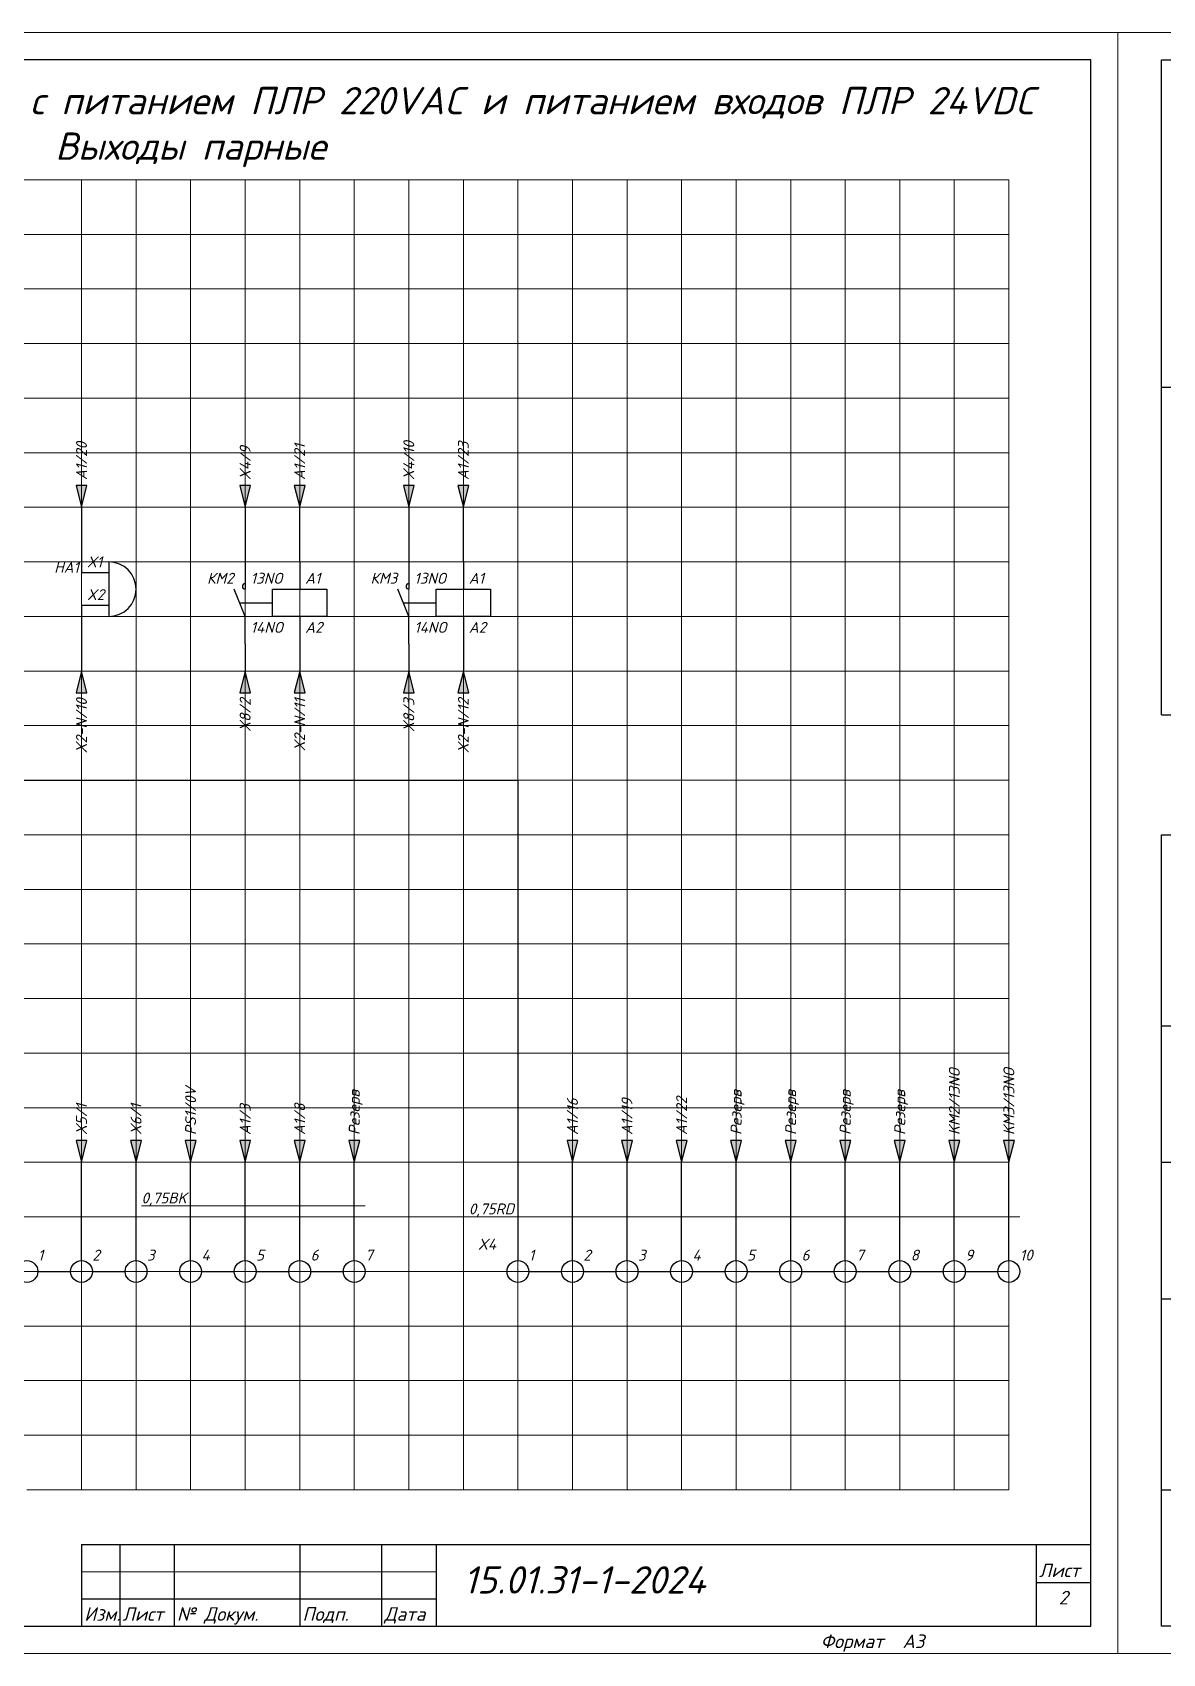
# Model space of a CAD drawing. Header units: millimetres. Extents: x 0 to 53000, y -591 to 24400.
# Drawn here: x 11581 to 11788.2, y 300 to 597 of the extents above; entities that cross this region are included whole.
import ezdxf
from ezdxf.enums import TextEntityAlignment as Align

# ---------------------------------------------------------------- set-up
doc = ezdxf.new("R2010")
doc.units = ezdxf.units.MM
for name, color, linetype, lineweight in [('4', 4, 'Continuous', 15), ('Основная', 7, 'Continuous', 30), ('Тонкая для кабелей', 7, 'Continuous', 15)]:
    doc.layers.add(name, color=color, linetype=linetype, lineweight=lineweight)
doc.layers.add('Привязки', color=2, linetype='Continuous', lineweight=0, plot=False, transparency=0.8)
doc.layers.add('рамка', color=253, linetype='Continuous', lineweight=5, transparency=0.8)
doc.styles.add('текст', font='isocpeui.ttf')

# ---------------------------------------------------------------- blocks, each defined once
blk = doc.blocks.new('*U110')
for p, q in [((8, 232), (8, 292)), ((8, 292), (20, 292)), ((8, 232), (20, 232)), ((8, 172), (8, 232)), ((8, 172), (20, 172)), ((8, 115), (8, 150)), ((8, 150), (20, 150)), ((8, 90), (8, 115)), ((8, 115), (20, 115)), ((8, 65), (8, 90)), ((8, 90), (20, 90)), ((8, 30), (8, 65)), ((8, 65), (20, 65)), ((8, 5), (8, 30)), ((8, 30), (20, 30)), ((230, 20), (415, 20)), ((230, 20), (230, 5)), ((237, 20), (237, 5)), ((247, 20), (247, 5)), ((270, 20), (270, 5)), ((285, 20), (285, 5)), ((295, 20), (295, 5)), ((405, 20), (405, 5)), ((415, 20), (415, 20)), ((415, 20), (415, 20)), ((405, 13), (415, 13)), ((230, 10), (295, 10)), ((20, 5), (8, 5)), ((230, 5), (295, 5)), ((415, 5), (415, 5)), ((415, 5), (415, 5)), ((415, 5), (415, 5)), ((415, 5), (415, 5)), ((415, 5), (415, 5)), ((415, 5), (415, 5)), ((415, 5), (415, 5))]:
    blk.add_line(p, q)
blk.add_lwpolyline([(20, 5), (415, 5), (415, 292), (20, 292)], close=True)
at = {"layer": '4'}
for p, q in [((230, 15), (295, 15)), ((415, 5), (415, 5)), ((415, 5), (415, 5)), ((415, 5), (415, 5)), ((415, 5), (415, 5)), ((415, 5), (415, 5)), ((415, 5), (415, 5)), ((415, 5), (415, 5)), ((415, 5), (415, 5)), ((415, 5), (415, 5))]:
    blk.add_line(p, q, dxfattribs=at)
at = {"layer": 'Привязки'}
blk.add_lwpolyline([(0, 0), (420, 0), (420, 297), (0, 297)], close=True, dxfattribs=at)
at = {"layer": 'рамка'}
blk.add_lwpolyline([(0, 297), (420, 297), (420, 0), (0, 0)], close=True, dxfattribs=at)
at = {"style": 'текст'}
for s, height, p in [('Лист', 2.5, (405.5, 14)), ('Изм.', 2.5, (230.5, 6)), ('Лист', 2.5, (237.5, 6)), ('№ Докум.', 2.5, (247.5, 6)), ('Подп.', 2.5, (270.5, 6)), ('Дата', 2.5, (285.5, 6)), ('Формат', 2.5, (365.5, 1)), ('А3', 2.5, (380.5, 1)), ('Разраб.', 0.0000135, (415, 5)), ('Пров.', 0.0000135, (415, 5)), ('Т.контр.', 0.0000135, (415, 5)), ('Н.контр.', 0.0000135, (415, 5)), ('Утв.', 0.0000135, (415, 5)), ('Лит.', 0.0000135, (415, 5)), ('Масса', 0.0000135, (415, 5)), ('Масштаб', 0.0000135, (415, 5)), ('Листов', 0.0000135, (415, 5)), ('А4', 0.025, (419.61, 0.01)), ('А2', 0.00833, (419.87, 0)), ('А1', 0.00625, (419.9, 0)), ('А0', 0.005, (419.92, 0))]:
    blk.add_text(s, height=height, dxfattribs=at).set_placement(p)
for tag, p, height in [('12', (90, 292), 0.00000373), ('13', (90, 292), 0.00000373), ('27', (90, 292), 0.00000522), ('29', (105, 249), 3.5), ('ИЗМ2', (230.5, 16), 2.5), ('ЛИСТИЗМ2', (237.5, 16), 2.5), ('№ДОКУМИЗМ2', (247.5, 16), 2.5), ('28', (415, 20), 0.0000438), ('ОБОЗНАЧЕНИЕ', (300, 11), 5), ('ИЗМ1', (230.5, 11), 2.5), ('ЛИСТИЗМ1', (237.5, 11), 2.5), ('№ДОКУМИЗМ1', (247.5, 11), 2.5), ('ПОДПИЗМ1', (270.5, 11), 2.5), ('ДАТАИЗМ1', (285.5, 11), 2.5), ('ДАТАНКОНТР', (285.5, 11), 2.5), ('ДАТАУТВ', (285.5, 6), 2.5), ('РАЗРАБ', (415, 5), 0.0000135), ('ЛИСТОВ', (415, 5), 0.0000135), ('ПРОВ', (415, 5), 0.0000135), ('ТКОНТР', (415, 5), 0.0000135), ('НКОНТР', (415, 5), 0.0000135), ('УТВ', (415, 5), 0.0000135), ('10', (415, 5), 0.0000135), ('11', (415, 5), 0.0000135), ('ПОДПИЗМ2', (415, 5), 0.0000135), ('ДАТАИЗМ2', (415, 5), 0.0000135), ('ИЗМ3', (415, 5), 0.0000135), ('ЛИСТИЗМ3', (415, 5), 0.0000135), ('№ДОКУМИЗМ3', (415, 5), 0.0000135), ('ПОДПИЗМ3', (415, 5), 0.0000135), ('ДАТАИЗМ3', (415, 5), 0.0000135), ('ИЗМ4', (415, 5), 0.0000135), ('ЛИСТИЗМ4', (415, 5), 0.0000135), ('№ДОКУМИЗМ4', (415, 5), 0.0000135), ('ПОДПИЗМ4', (415, 5), 0.0000135), ('ДАТАИЗМ4', (415, 5), 0.0000135), ('ДАТАРАЗРАБ', (415, 5), 0.0000135), ('ДАТАПРОВ', (415, 5), 0.0000135), ('ДАТАТКОНТР', (415, 5), 0.0000135)]:
    blk.add_attdef(tag, p, '', height=height, dxfattribs=at)
for tag, p, height, rotation in [('ОБОЗНАЧЕНИЕ-ВЕРХ', (85, 286), 3.5, 180), ('ПРИМЕНЯЕМОСТЬ', (19, 232.5), 2.5, 90), ('СПРАВ№', (19, 172.5), 2.5, 90), ('ДАТАУЧЁТАДУБЛ', (19, 115.5), 2.5, 90), ('ИНВ№ДУБЛ', (19, 90.5), 2.5, 90), ('ВЗАМИНВ№', (19, 65.5), 2.5, 90), ('ДАТАУЧЁТА', (19, 30.5), 2.5, 90), ('ИНВ№ПОДЛ', (19, 5.5), 2.5, 90)]:
    blk.add_attdef(tag, p, '', height=height, rotation=rotation, dxfattribs=at)
blk.add_attdef('30', text='', height=5, dxfattribs=at).set_placement((355, 34), align=Align.MIDDLE)
for tag, height, p in [('ЛИСТ', 2.5, (410, 9)), ('НАИМЕНОВАНИЕ1', 0.000027, (415, 5)), ('НАИМЕНОВАНИЕ2', 0.0000189, (415, 5)), ('НАИМЕНОВАНИЕ3', 0.0000189, (415, 5)), ('НАИМЕНОВАНИЕ4', 0.0000135, (415, 5)), ('МАССА', 0.0000189, (415, 5)), ('МАСШТАБ', 0.0000189, (415, 5)), ('МАТЕРИАЛ1', 0.0000135, (415, 5)), ('МАТЕРИАЛ2', 0.0000135, (415, 5)), ('МАТЕРИАЛ3', 0.0000135, (415, 5)), ('ПРЕДПРИЯТИЕ1', 0.0000189, (415, 5)), ('ПРЕДПРИЯТИЕ2', 0.0000189, (415, 5)), ('ПРЕДПРИЯТИЕ3', 0.0000189, (415, 5))]:
    blk.add_attdef(tag, text='', height=height, dxfattribs=at).set_placement(p, align=Align.CENTER)
for tag in ['ЛИТЕРА', 'ЛИТЕРА2', 'ЛИТЕРА3']:
    blk.add_attdef(tag, text='', height=0.0000135, dxfattribs=at).set_placement((415, 5), align=Align.RIGHT)
for tag in ['ИНДЕКС', 'ИНДЕКС2', 'ИНДЕКС3']:
    blk.add_attdef(tag, text='', height=0.0000135, dxfattribs=at).set_placement((415, 5), align=Align.TOP_LEFT)

msp = doc.modelspace()

# ---------------------------------------------------------------- hatches: boundary and pattern name
at = {"layer": 'Основная'}
h = msp.add_hatch(color=256, dxfattribs=at)
h.dxf.hatch_style = 1
h.paths.add_polyline_path([(11590, 510), (11591, 514), (11590, 514)])
h.paths.add_polyline_path([(11590, 510), (11590, 514), (11589, 514)])
h = msp.add_hatch(color=256, dxfattribs=at)
h.dxf.hatch_style = 1
h.paths.add_polyline_path([(11620, 510), (11621, 514), (11620, 514)])
h.paths.add_polyline_path([(11620, 510), (11620, 514), (11619, 514)])
h = msp.add_hatch(color=256, dxfattribs=at)
h.dxf.hatch_style = 1
h.paths.add_polyline_path([(11630, 510), (11631, 514), (11630, 514)])
h.paths.add_polyline_path([(11630, 510), (11630, 514), (11629, 514)])
h = msp.add_hatch(color=256, dxfattribs=at)
h.dxf.hatch_style = 1
h.paths.add_polyline_path([(11650, 510), (11651, 514), (11650, 514)])
h.paths.add_polyline_path([(11650, 510), (11650, 514), (11649, 514)])
h = msp.add_hatch(color=256, dxfattribs=at)
h.dxf.hatch_style = 1
h.paths.add_polyline_path([(11660, 510), (11661, 514), (11660, 514)])
h.paths.add_polyline_path([(11660, 510), (11660, 514), (11659, 514)])
h = msp.add_hatch(color=256, dxfattribs=at)
h.dxf.hatch_style = 1
h.paths.add_polyline_path([(11590, 480), (11589, 476), (11590, 476)])
h.paths.add_polyline_path([(11590, 480), (11590, 476), (11591, 476)])
h = msp.add_hatch(color=256, dxfattribs=at)
h.dxf.hatch_style = 1
h.paths.add_polyline_path([(11620, 480), (11619, 476), (11620, 476)])
h.paths.add_polyline_path([(11620, 480), (11620, 476), (11621, 476)])
h = msp.add_hatch(color=256, dxfattribs=at)
h.dxf.hatch_style = 1
h.paths.add_polyline_path([(11630, 480), (11629, 476), (11630, 476)])
h.paths.add_polyline_path([(11630, 480), (11630, 476), (11631, 476)])
h = msp.add_hatch(color=256, dxfattribs=at)
h.dxf.hatch_style = 1
h.paths.add_polyline_path([(11650, 480), (11649, 476), (11650, 476)])
h.paths.add_polyline_path([(11650, 480), (11650, 476), (11651, 476)])
h = msp.add_hatch(color=256, dxfattribs=at)
h.dxf.hatch_style = 1
h.paths.add_polyline_path([(11660, 480), (11659, 476), (11660, 476)])
h.paths.add_polyline_path([(11660, 480), (11660, 476), (11661, 476)])
h = msp.add_hatch(color=256, dxfattribs=at)
h.dxf.hatch_style = 1
h.paths.add_polyline_path([(11590, 390), (11591, 394), (11590, 394)])
h.paths.add_polyline_path([(11590, 390), (11590, 394), (11589, 394)])
h = msp.add_hatch(color=256, dxfattribs=at)
h.dxf.hatch_style = 1
h.paths.add_polyline_path([(11600, 390), (11601, 394), (11600, 394)])
h.paths.add_polyline_path([(11600, 390), (11600, 394), (11599, 394)])
h = msp.add_hatch(color=256, dxfattribs=at)
h.dxf.hatch_style = 1
h.paths.add_polyline_path([(11610, 390), (11611, 394), (11610, 394)])
h.paths.add_polyline_path([(11610, 390), (11610, 394), (11609, 394)])
h = msp.add_hatch(color=256, dxfattribs=at)
h.dxf.hatch_style = 1
h.paths.add_polyline_path([(11620, 390), (11621, 394), (11620, 394)])
h.paths.add_polyline_path([(11620, 390), (11620, 394), (11619, 394)])
h = msp.add_hatch(color=256, dxfattribs=at)
h.dxf.hatch_style = 1
h.paths.add_polyline_path([(11630, 390), (11631, 394), (11630, 394)])
h.paths.add_polyline_path([(11630, 390), (11630, 394), (11629, 394)])
h = msp.add_hatch(color=256, dxfattribs=at)
h.dxf.hatch_style = 1
h.paths.add_polyline_path([(11640, 390), (11641, 394), (11640, 394)])
h.paths.add_polyline_path([(11640, 390), (11640, 394), (11639, 394)])
h = msp.add_hatch(color=256, dxfattribs=at)
h.dxf.hatch_style = 1
h.paths.add_polyline_path([(11680, 390), (11681, 394), (11680, 394)])
h.paths.add_polyline_path([(11680, 390), (11680, 394), (11679, 394)])
h = msp.add_hatch(color=256, dxfattribs=at)
h.dxf.hatch_style = 1
h.paths.add_polyline_path([(11690, 390), (11691, 394), (11690, 394)])
h.paths.add_polyline_path([(11690, 390), (11690, 394), (11689, 394)])
h = msp.add_hatch(color=256, dxfattribs=at)
h.dxf.hatch_style = 1
h.paths.add_polyline_path([(11700, 390), (11701, 394), (11700, 394)])
h.paths.add_polyline_path([(11700, 390), (11700, 394), (11699, 394)])
h = msp.add_hatch(color=256, dxfattribs=at)
h.dxf.hatch_style = 1
h.paths.add_polyline_path([(11710, 390), (11711, 394), (11710, 394)])
h.paths.add_polyline_path([(11710, 390), (11710, 394), (11709, 394)])
h = msp.add_hatch(color=256, dxfattribs=at)
h.dxf.hatch_style = 1
h.paths.add_polyline_path([(11720, 390), (11721, 394), (11720, 394)])
h.paths.add_polyline_path([(11720, 390), (11720, 394), (11719, 394)])
h = msp.add_hatch(color=256, dxfattribs=at)
h.dxf.hatch_style = 1
h.paths.add_polyline_path([(11730, 390), (11731, 394), (11730, 394)])
h.paths.add_polyline_path([(11730, 390), (11730, 394), (11729, 394)])
h = msp.add_hatch(color=256, dxfattribs=at)
h.dxf.hatch_style = 1
h.paths.add_polyline_path([(11740, 390), (11741, 394), (11740, 394)])
h.paths.add_polyline_path([(11740, 390), (11740, 394), (11739, 394)])
h = msp.add_hatch(color=256, dxfattribs=at)
h.dxf.hatch_style = 1
h.paths.add_polyline_path([(11750, 390), (11751, 394), (11750, 394)])
h.paths.add_polyline_path([(11750, 390), (11750, 394), (11749, 394)])
h = msp.add_hatch(color=256, dxfattribs=at)
h.dxf.hatch_style = 1
h.paths.add_polyline_path([(11760, 390), (11761, 394), (11760, 394)])
h.paths.add_polyline_path([(11760, 390), (11760, 394), (11759, 394)])

# ---------------------------------------------------------------- linework, layer by layer
for p, q in [((11589, 514), (11590, 510)), ((11591, 514), (11589, 514)), ((11590, 510), (11591, 514)), ((11619, 514), (11620, 510)), ((11621, 514), (11619, 514)), ((11620, 510), (11621, 514)), ((11629, 514), (11630, 510)), ((11631, 514), (11629, 514)), ((11630, 510), (11631, 514)), ((11649, 514), (11650, 510)), ((11651, 514), (11649, 514)), ((11650, 510), (11651, 514)), ((11659, 514), (11660, 510)), ((11661, 514), (11659, 514)), ((11660, 510), (11661, 514)), ((11590, 510), (11590, 498)), ((11620, 510), (11620, 500)), ((11630, 500), (11630, 510)), ((11650, 510), (11650, 500)), ((11660, 500), (11660, 510)), ((11595, 500), (11595, 490)), ((11620, 500), (11620, 495)), ((11630, 500), (11630, 495)), ((11650, 500), (11650, 495)), ((11660, 500), (11660, 495)), ((11595, 498), (11590, 498)), ((11620, 490), (11618, 495)), ((11625, 495), (11635, 495)), ((11625, 490), (11625, 495)), ((11635, 495), (11635, 490)), ((11650, 490), (11648, 495)), ((11655, 495), (11665, 495)), ((11655, 490), (11655, 495)), ((11665, 495), (11665, 490)), ((11595, 492), (11590, 492)), ((11590, 492), (11590, 485)), ((11619.00059, 492.49851), (11625, 492.49851)), ((11649.00059, 492.49851), (11655, 492.49851)), ((11620, 485), (11620, 490)), ((11635, 490), (11625, 490)), ((11630, 490), (11630, 480)), ((11650, 485), (11650, 490)), ((11665, 490), (11655, 490)), ((11660, 490), (11660, 480)), ((11590, 485), (11590, 480)), ((11620, 485), (11620, 480)), ((11650, 485), (11650, 480)), ((11590, 480), (11589, 476)), ((11591, 476), (11590, 480)), ((11620, 480), (11619, 476)), ((11621, 476), (11620, 480)), ((11630, 480), (11629, 476)), ((11631, 476), (11630, 480)), ((11650, 480), (11649, 476)), ((11651, 476), (11650, 480)), ((11660, 480), (11659, 476)), ((11661, 476), (11660, 480)), ((11589, 476), (11591, 476)), ((11619, 476), (11621, 476)), ((11629, 476), (11631, 476)), ((11649, 476), (11651, 476)), ((11659, 476), (11661, 476)), ((11510, 460), (11670, 460)), ((11670, 460), (11670, 380)), ((11589, 394), (11590, 390)), ((11591, 394), (11589, 394)), ((11590, 390), (11591, 394)), ((11599, 394), (11600, 390)), ((11601, 394), (11599, 394)), ((11600, 390), (11601, 394)), ((11609, 394), (11610, 390)), ((11611, 394), (11609, 394)), ((11610, 390), (11611, 394)), ((11619, 394), (11620, 390)), ((11621, 394), (11619, 394)), ((11621, 394), (11619, 394)), ((11620, 390), (11621, 394)), ((11629, 394), (11630, 390)), ((11631, 394), (11629, 394)), ((11630, 390), (11631, 394)), ((11639, 394), (11640, 390)), ((11641, 394), (11639, 394)), ((11640, 390), (11641, 394)), ((11679, 394), (11680, 390)), ((11681, 394), (11679, 394)), ((11680, 390), (11681, 394)), ((11689, 394), (11690, 390)), ((11691, 394), (11689, 394)), ((11690, 390), (11691, 394)), ((11699, 394), (11700, 390)), ((11701, 394), (11699, 394)), ((11700, 390), (11701, 394)), ((11709, 394), (11710, 390)), ((11711, 394), (11709, 394)), ((11710, 390), (11711, 394)), ((11719, 394), (11720, 390)), ((11721, 394), (11719, 394)), ((11720, 390), (11721, 394)), ((11729, 394), (11730, 390)), ((11731, 394), (11729, 394)), ((11730, 390), (11731, 394)), ((11739, 394), (11740, 390)), ((11741, 394), (11739, 394)), ((11740, 390), (11741, 394)), ((11749, 394), (11750, 390)), ((11751, 394), (11749, 394)), ((11750, 390), (11751, 394)), ((11759, 394), (11760, 390)), ((11761, 394), (11759, 394)), ((11760, 390), (11761, 394)), ((11590, 380), (11590, 390)), ((11600, 380), (11600, 390)), ((11610, 380), (11610, 390)), ((11620, 380), (11620, 390)), ((11630, 380), (11630, 390)), ((11640, 380), (11640, 390)), ((11680, 380), (11680, 390)), ((11690, 380), (11690, 390)), ((11700, 380), (11700, 390)), ((11710, 380), (11710, 390)), ((11720, 380), (11720, 390)), ((11730, 380), (11730, 390)), ((11740, 380), (11740, 390)), ((11750, 380), (11750, 390)), ((11760, 380), (11760, 390)), ((11590, 372), (11590, 380)), ((11600, 372), (11600, 380)), ((11610, 372), (11610, 380)), ((11620, 372), (11620, 380)), ((11630, 372), (11630, 380)), ((11640, 372), (11640, 380)), ((11670, 380), (11670, 372)), ((11680, 372), (11680, 380)), ((11690, 372), (11690, 380)), ((11700, 372), (11700, 380)), ((11710, 372), (11710, 380)), ((11720, 372), (11720, 380)), ((11730, 372), (11730, 380)), ((11740, 372), (11740, 380)), ((11750, 372), (11750, 380)), ((11760, 372), (11760, 380)), ((11582, 370), (11588, 370)), ((11592, 370), (11598, 370)), ((11612, 370), (11618, 370)), ((11622, 370), (11628, 370)), ((11632, 370), (11638, 370)), ((11672, 370), (11678, 370)), ((11682, 370), (11688, 370)), ((11692, 370), (11698, 370)), ((11702, 370), (11708, 370)), ((11712, 370), (11718, 370)), ((11722, 370), (11728, 370)), ((11732, 370), (11738, 370)), ((11742, 370), (11748, 370)), ((11752, 370), (11758, 370))]:
    msp.add_line(p, q, dxfattribs=at)
for centre in [(11580, 370), (11590, 370), (11600, 370), (11610, 370), (11620, 370), (11630, 370), (11640, 370), (11670, 370), (11680, 370), (11690, 370), (11700, 370), (11710, 370), (11720, 370), (11730, 370), (11740, 370), (11750, 370), (11760, 370)]:
    msp.add_circle(centre, 2, dxfattribs=at)
for centre, radius, start, end in [((11595, 495), 5, 270, 90), ((11620, 495.5), 0.5, 90, 270), ((11650, 495.5), 0.5, 90, 270)]:
    msp.add_arc(centre, radius, start, end, dxfattribs=at)
at = {"layer": 'Привязки'}
for p, q in [((11390, 570), (11760, 570)), ((11590, 570), (11590, 330)), ((11600, 570), (11600, 330)), ((11610, 570), (11610, 330)), ((11620, 570), (11620, 330)), ((11630, 570), (11630, 330)), ((11640, 570), (11640, 330)), ((11650, 570), (11650, 330)), ((11660, 570), (11660, 330)), ((11670, 570), (11670, 330)), ((11680, 570), (11680, 330)), ((11690, 570), (11690, 330)), ((11700, 570), (11700, 330)), ((11710, 570), (11710, 330)), ((11720, 570), (11720, 330)), ((11730, 570), (11730, 330)), ((11740, 570), (11740, 330)), ((11750, 570), (11750, 330)), ((11760, 570), (11760, 330)), ((11390, 560), (11760, 560)), ((11390, 550), (11760, 550)), ((11390, 540), (11760, 540)), ((11390, 530), (11760, 530)), ((11390, 520), (11760, 520)), ((11390, 510), (11760, 510)), ((11390, 500), (11760, 500)), ((11390, 490), (11760, 490)), ((11390, 480), (11760, 480)), ((11390, 470), (11760, 470)), ((11390, 460), (11760, 460)), ((11390, 450), (11760, 450)), ((11390, 440), (11760, 440)), ((11390, 430), (11760, 430)), ((11390, 420), (11760, 420)), ((11390, 410), (11760, 410)), ((11390, 400), (11760, 400)), ((11390, 390), (11760, 390)), ((11390, 380), (11760, 380)), ((11390, 370), (11760, 370)), ((11390, 360), (11760, 360)), ((11390, 350), (11760, 350)), ((11390, 340), (11760, 340)), ((11760, 330), (11580, 330))]:
    msp.add_line(p, q, dxfattribs=at)
at = {"layer": 'Тонкая для кабелей'}
for p, q in [((11642, 382), (11601, 382)), ((11602, 380), (11571, 380)), ((11762, 380), (11661, 380))]:
    msp.add_line(p, q, dxfattribs=at)

# ---------------------------------------------------------------- block references
ref = msp.add_blockref('*U110', (11360, 300))
ref.add_attrib('ОБОЗНАЧЕНИЕ', '15.01.31-1-2024', (11660, 311), dxfattribs={"height": 5, "style": 'текст'})
ref.add_attrib('НАИМЕНОВАНИЕ1', 'Система', dxfattribs={"height": 0.0000189, "style": 'текст'}).set_placement((11774.99954, 305.00017), align=Align.CENTER)
ref.add_attrib('НАИМЕНОВАНИЕ2', 'автоматического управления', dxfattribs={"height": 0.0000189, "style": 'текст'}).set_placement((11774.99954, 305.00014), align=Align.CENTER)
ref.add_attrib('НАИМЕНОВАНИЕ3', 'уровнем', dxfattribs={"height": 0.0000189, "style": 'текст'}).set_placement((11774.99954, 305.00011), align=Align.CENTER)
ref.add_attrib('РАЗРАБ', 'Соловьев И. П.', (11774.99909, 305.00014), dxfattribs={"height": 0.0000108, "style": 'текст'})
ref.add_attrib('ЛИСТОВ', '3', (11774.99992, 305.00009), dxfattribs={"height": 0.0000135, "style": 'текст'})
ref.add_attrib('ЛИСТ', '2', dxfattribs={"height": 2.5, "style": 'текст'}).set_placement((11770, 309), align=Align.CENTER)
ref.add_attrib('МАТЕРИАЛ2', 'Принципиальная электрическая схема', dxfattribs={"height": 0.0000135, "style": 'текст'}).set_placement((11774.99954, 305.00003), align=Align.CENTER)
ref.add_attrib('ПРЕДПРИЯТИЕ1', 'ФГБОУ ДПО "Институт', dxfattribs={"height": 0.0000108, "style": 'текст'}).set_placement((11774.99986, 305.00006), align=Align.CENTER)
ref.add_attrib('ПРЕДПРИЯТИЕ2', 'развития профессионального', dxfattribs={"height": 0.0000108, "style": 'текст'}).set_placement((11774.99986, 305.00003), align=Align.CENTER)
ref.add_attrib('ПРЕДПРИЯТИЕ3', 'образования"', dxfattribs={"height": 0.0000108, "style": 'текст'}).set_placement((11774.99986, 305.00001), align=Align.CENTER)
msp.add_blockref('*U110', (11780, 300))

# ---------------------------------------------------------------- texts
at = {"layer": 'Основная', "style": 'текст'}
for s, width, heights, insert, char_height, attachment_point in [('Принципиальная электрическая схема с питанием ПЛР 220VAC и питанием входов ПЛР 24VDC\\PВыходы парные', 333.9398066, [15.99579], (11610.0001, 586.99998), 5, 2), ('HA1', 3, [0], (11585, 498), 2, 7), ('X1', 3, [0], (11591, 499), 2, 7), ('КМ2', 5.8793103, [0], (11617.87931, 496), 2, 9), ('13NO', 3, [0], (11621, 496), 2, 7), ('А1', 3, [0], (11631, 496), 2, 7), ('КМ3', 5.8793103, [0], (11647.87931, 496), 2, 9), ('13NO', 3, [0], (11651, 496), 2, 7), ('А1', 3, [0], (11661, 496), 2, 7), ('X2', 3, [0], (11591, 493), 2, 7), ('14NO', 3, [0], (11621, 487), 2, 7), ('А2', 3, [0], (11631, 487), 2, 7), ('14NO', 3, [0], (11651, 487), 2, 7), ('А2', 3, [0], (11661, 487), 2, 7), ('X4', 10, [0], (11666, 374), 2, 9), ('1', 3, [0], (11582, 372), 2, 7), ('2', 3, [0], (11592, 372), 2, 7), ('3', 3, [0], (11602, 372), 2, 7), ('4', 3, [0], (11612, 372), 2, 7), ('5', 3, [0], (11622, 372), 2, 7), ('6', 3, [0], (11632, 372), 2, 7), ('7', 3, [0], (11642, 372), 2, 7), ('1', 3, [0], (11672, 372), 2, 7), ('2', 3, [0], (11682, 372), 2, 7), ('3', 3, [0], (11692, 372), 2, 7), ('4', 3, [0], (11702, 372), 2, 7), ('5', 3, [0], (11712, 372), 2, 7), ('6', 3, [0], (11722, 372), 2, 7), ('7', 3, [0], (11732, 372), 2, 7), ('8', 3, [0], (11742, 372), 2, 7), ('9', 3, [0], (11752, 372), 2, 7), ('10', 3, [0], (11762, 372), 2, 7)]:
    msp.add_mtext_dynamic_manual_height_columns(s, width=width, gutter_width=200, heights=heights, dxfattribs=dict(at, insert=insert, char_height=char_height, attachment_point=attachment_point))
at = {"layer": 'Основная', "char_height": 2, "rotation": 90, "style": 'текст'}
for s, insert, attachment_point in [('A1/20', (11589, 515), 1), ('X4/9', (11619, 515), 1), ('A1/21', (11629, 515), 1), ('X4/10', (11649, 515), 1), ('A1/23', (11659, 515), 1), ('X2-N/10', (11591, 475), 9), ('X8/2', (11621, 475), 9), ('X2-N/11', (11631, 475), 9), ('X8/3', (11651, 475), 9), ('X2-N/12', (11661, 475), 9), ('KM2/13NO', (11749, 395), 1), ('KM3/13NO', (11759, 395), 1), ('PS1/0V', (11609, 395), 1), ('X5/1', (11589, 395), 1), ('А1/8', (11629, 395), 1), ('Резерв', (11639, 395), 1), ('А1/16', (11679, 395), 1), ('А1/19', (11689, 395), 1), ('А1/22', (11699, 395), 1), ('Резерв', (11709, 395), 1), ('Резерв', (11719, 395), 1), ('Резерв', (11729, 395), 1), ('Резерв', (11739, 395), 1), ('X6/1', (11599, 395), 1), ('А1/3', (11619, 395), 1)]:
    msp.add_mtext_dynamic_manual_height_columns(s, width=5.8793103, gutter_width=200, heights=[0], dxfattribs=dict(at, insert=insert, attachment_point=attachment_point))
at = {"layer": 'Тонкая для кабелей', "char_height": 2, "attachment_point": 7, "style": 'текст'}
for s, insert in [('0,75BK', (11601, 382)), ('0,75RD', (11661, 380))]:
    msp.add_mtext_dynamic_manual_height_columns(s, width=10, gutter_width=200, heights=[0], dxfattribs=dict(at, insert=insert))

doc.saveas('drawing.dxf')
